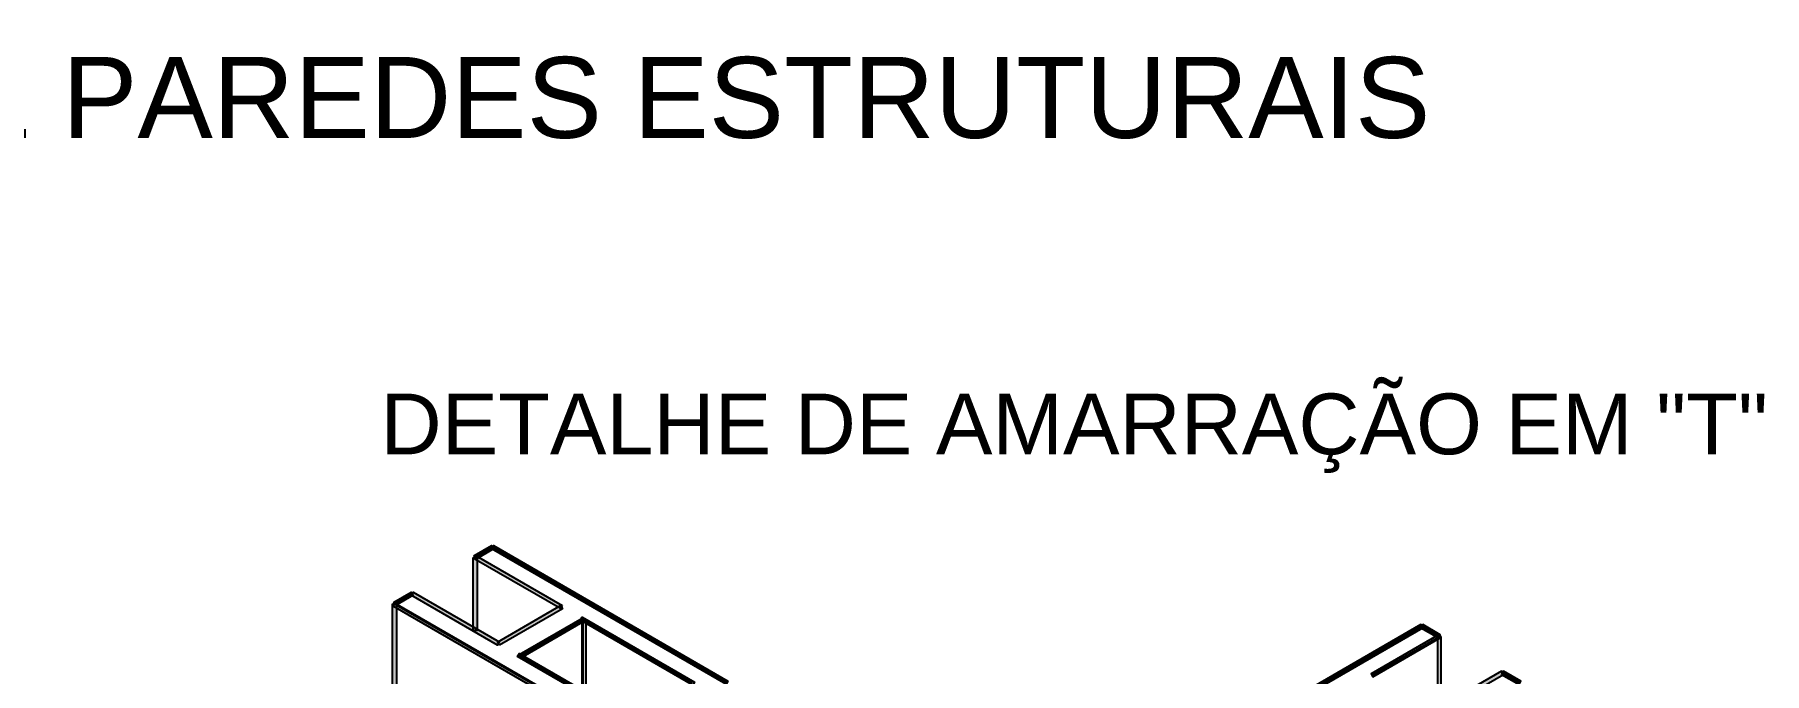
# Model space of a CAD drawing. Extents: x 0 to 119, y 0 to 84.
# Drawn here: x 43.27 to 51.82, y 45.62 to 48.78 of the extents above; entities that cross this region are included whole.
import ezdxf

# ---------------------------------------------------------------- set-up
doc = ezdxf.new("R2010")
doc.units = 0
doc.header["$MEASUREMENT"] = 0
for name, color, linetype in [('10', 252, 'CONTINUOUS'), ('15', 12, 'CONTINUOUS'), ('3', 7, 'CONTINUOUS')]:
    doc.layers.add(name, color=color, linetype=linetype)
doc.styles.add('TQS_ARIAL', font='arial.ttf')

msp = doc.modelspace()

# ---------------------------------------------------------------- linework, layer by layer
at = {"layer": '10', "color": 252, "linetype": 'Continuous'}
for p, q in [((45.531569, 46.247674), (46.691216, 45.578151)), ((45.039845, 45.971571), (46.206242, 45.298151)), ((45.039845, 45.971571), (46.206242, 45.298151)), ((45.667345, 45.709284), (45.979114, 45.889284)), ((45.979114, 45.529284), (45.979114, 45.889284)), ((45.979114, 45.889284), (46.518011, 45.578151)), ((49.069044, 45.245493), (50.128192, 45.856992)), ((49.881146, 45.614361), (50.214794, 45.806992)), ((50.128192, 45.856992), (50.214794, 45.806992)), ((45.667345, 45.709284), (46.206242, 45.398151)), ((50.526564, 45.626992), (50.613166, 45.576992))]:
    msp.add_line(p, q, dxfattribs=at)
for points in [[(45.449966, 46.189013), (45.439966, 46.206334), (45.526569, 46.256334), (45.536569, 46.239013), (45.449966, 46.189013)], [(45.527069, 46.23988), (45.536069, 46.255468), (46.695716, 45.585946), (46.686716, 45.570357), (45.527069, 46.23988)], [(45.435466, 46.196808), (45.455466, 46.196808), (45.455466, 45.835767), (45.435466, 45.835767), (45.435466, 46.196808)], [(45.875614, 45.959431), (45.866614, 45.943843), (45.440466, 46.189879), (45.449466, 46.205468), (45.875614, 45.959431)], [(45.036595, 45.967674), (45.056595, 45.967674), (45.056595, 45.207674), (45.036595, 45.207674), (45.036595, 45.967674)], [(45.039845, 45.955983), (45.048845, 45.971571), (46.215242, 45.298151), (46.206242, 45.282563), (45.039845, 45.955983)], [(45.051095, 45.959879), (45.042095, 45.975468), (45.128697, 46.025468), (45.137697, 46.009879), (45.051095, 45.959879)], [(45.128697, 46.009879), (45.137697, 46.025468), (45.563844, 45.779431), (45.554844, 45.763843), (45.128697, 46.009879)], [(45.565095, 45.763122), (45.556095, 45.77871), (45.867864, 45.95871), (45.876864, 45.943122), (45.565095, 45.763122)], [(45.671845, 45.70149), (45.662845, 45.717078), (45.974614, 45.897078), (45.983614, 45.88149), (45.671845, 45.70149)], [(45.965311, 45.886861), (45.974311, 45.90245), (46.530529, 45.581317), (46.521529, 45.565729), (45.965311, 45.886861)], [(45.974614, 45.891882), (45.992614, 45.891882), (45.992614, 45.531882), (45.974614, 45.531882), (45.974614, 45.891882)], [(49.064544, 45.253287), (49.073544, 45.237699), (50.132692, 45.849198), (50.123692, 45.864787), (49.064544, 45.253287)], [(50.132692, 45.864787), (50.123692, 45.849198), (50.210294, 45.799198), (50.219294, 45.814787), (50.132692, 45.864787)], [(50.219294, 45.799198), (50.210294, 45.814787), (49.876646, 45.622155), (49.885646, 45.606566), (50.219294, 45.799198)], [(50.223794, 45.806992), (50.205794, 45.806992), (50.205794, 45.446992), (50.223794, 45.446992), (50.223794, 45.806992)], [(45.653533, 45.706866), (45.662533, 45.722455), (46.218751, 45.401322), (46.209751, 45.385734), (45.653533, 45.706866)], [(50.531064, 45.619198), (50.522064, 45.634787), (50.188416, 45.442155), (50.197416, 45.426566), (50.531064, 45.619198)], [(50.608666, 45.569198), (50.617666, 45.584787), (50.531064, 45.634787), (50.522064, 45.619198), (50.608666, 45.569198)]]:
    msp.add_lwpolyline(points, dxfattribs=at)
for points in [[(45.449966, 46.189013), (45.439966, 46.206334), (45.526569, 46.256334)], [(45.449966, 46.189013), (45.526569, 46.256334), (45.536569, 46.239013)], [(45.449966, 46.189013), (45.536569, 46.239013), (45.449966, 46.189013)], [(45.527069, 46.23988), (45.536069, 46.255468), (46.695716, 45.585946)], [(45.527069, 46.23988), (46.695716, 45.585946), (46.686716, 45.570357)], [(45.527069, 46.23988), (46.686716, 45.570357), (45.527069, 46.23988)], [(45.435466, 46.196808), (45.455466, 46.196808), (45.455466, 45.835767)], [(45.435466, 46.196808), (45.455466, 45.835767), (45.435466, 45.835767)], [(45.435466, 46.196808), (45.435466, 45.835767), (45.435466, 46.196808)], [(45.875614, 45.959431), (45.440466, 46.189879), (45.449466, 46.205468)], [(45.875614, 45.959431), (45.866614, 45.943843), (45.440466, 46.189879)], [(45.875614, 45.959431), (45.449466, 46.205468), (45.875614, 45.959431)], [(45.036595, 45.967674), (45.056595, 45.967674), (45.056595, 45.207674)], [(45.036595, 45.967674), (45.056595, 45.207674), (45.036595, 45.207674)], [(45.036595, 45.967674), (45.036595, 45.207674), (45.036595, 45.967674)], [(45.039845, 45.955983), (45.048845, 45.971571), (46.215242, 45.298151)], [(45.039845, 45.955983), (46.215242, 45.298151), (46.206242, 45.282563)], [(45.039845, 45.955983), (46.206242, 45.282563), (45.039845, 45.955983)], [(45.051095, 45.959879), (45.042095, 45.975468), (45.128697, 46.025468)], [(45.051095, 45.959879), (45.128697, 46.025468), (45.137697, 46.009879)], [(45.051095, 45.959879), (45.137697, 46.009879), (45.051095, 45.959879)], [(45.128697, 46.009879), (45.137697, 46.025468), (45.563844, 45.779431)], [(45.128697, 46.009879), (45.563844, 45.779431), (45.554844, 45.763843)], [(45.128697, 46.009879), (45.554844, 45.763843), (45.128697, 46.009879)], [(45.565095, 45.763122), (45.556095, 45.77871), (45.867864, 45.95871)], [(45.565095, 45.763122), (45.867864, 45.95871), (45.876864, 45.943122)], [(45.565095, 45.763122), (45.876864, 45.943122), (45.565095, 45.763122)], [(45.671845, 45.70149), (45.662845, 45.717078), (45.974614, 45.897078)], [(45.671845, 45.70149), (45.974614, 45.897078), (45.983614, 45.88149)], [(45.671845, 45.70149), (45.983614, 45.88149), (45.671845, 45.70149)], [(45.965311, 45.886861), (45.974311, 45.90245), (46.530529, 45.581317)], [(45.965311, 45.886861), (46.530529, 45.581317), (46.521529, 45.565729)], [(45.965311, 45.886861), (46.521529, 45.565729), (45.965311, 45.886861)], [(45.974614, 45.891882), (45.992614, 45.891882), (45.992614, 45.531882)], [(45.974614, 45.891882), (45.992614, 45.531882), (45.974614, 45.531882)], [(45.974614, 45.891882), (45.974614, 45.531882), (45.974614, 45.891882)], [(49.064544, 45.253287), (50.132692, 45.849198), (50.123692, 45.864787)], [(49.064544, 45.253287), (50.123692, 45.864787), (49.064544, 45.253287)], [(50.132692, 45.864787), (50.123692, 45.849198), (50.210294, 45.799198)], [(50.132692, 45.864787), (50.210294, 45.799198), (50.219294, 45.814787)], [(50.132692, 45.864787), (50.219294, 45.814787), (50.132692, 45.864787)], [(49.064544, 45.253287), (49.073544, 45.237699), (50.132692, 45.849198)], [(50.219294, 45.799198), (50.210294, 45.814787), (49.876646, 45.622155)], [(50.219294, 45.799198), (49.876646, 45.622155), (49.885646, 45.606566)], [(50.219294, 45.799198), (49.885646, 45.606566), (50.219294, 45.799198)], [(50.223794, 45.806992), (50.205794, 45.806992), (50.205794, 45.446992)], [(50.223794, 45.806992), (50.205794, 45.446992), (50.223794, 45.446992)], [(50.223794, 45.806992), (50.223794, 45.446992), (50.223794, 45.806992)], [(45.653533, 45.706866), (45.662533, 45.722455), (46.218751, 45.401322)], [(45.653533, 45.706866), (46.218751, 45.401322), (46.209751, 45.385734)], [(45.653533, 45.706866), (46.209751, 45.385734), (45.653533, 45.706866)], [(50.531064, 45.619198), (50.522064, 45.634787), (50.188416, 45.442155)], [(50.608666, 45.569198), (50.531064, 45.634787), (50.522064, 45.619198)], [(50.608666, 45.569198), (50.617666, 45.584787), (50.531064, 45.634787)]]:
    msp.add_solid(points, dxfattribs=at)

# ---------------------------------------------------------------- texts
at = {"layer": '15', "color": 12, "linetype": 'Continuous', "style": 'TQS_ARIAL'}
msp.add_text('DETALHES DE AMARRAÇÃO DE PAREDES ESTRUTURAIS', height=0.4, dxfattribs=at).set_placement((34.677871, 48.269872))
at = {"layer": '3', "color": 7, "linetype": 'Continuous', "style": 'TQS_ARIAL'}
msp.add_text('DETALHE DE AMARRAÇÃO EM "T"', height=0.3, dxfattribs=at).set_placement((44.976701, 46.706654))

doc.saveas('drawing.dxf')
